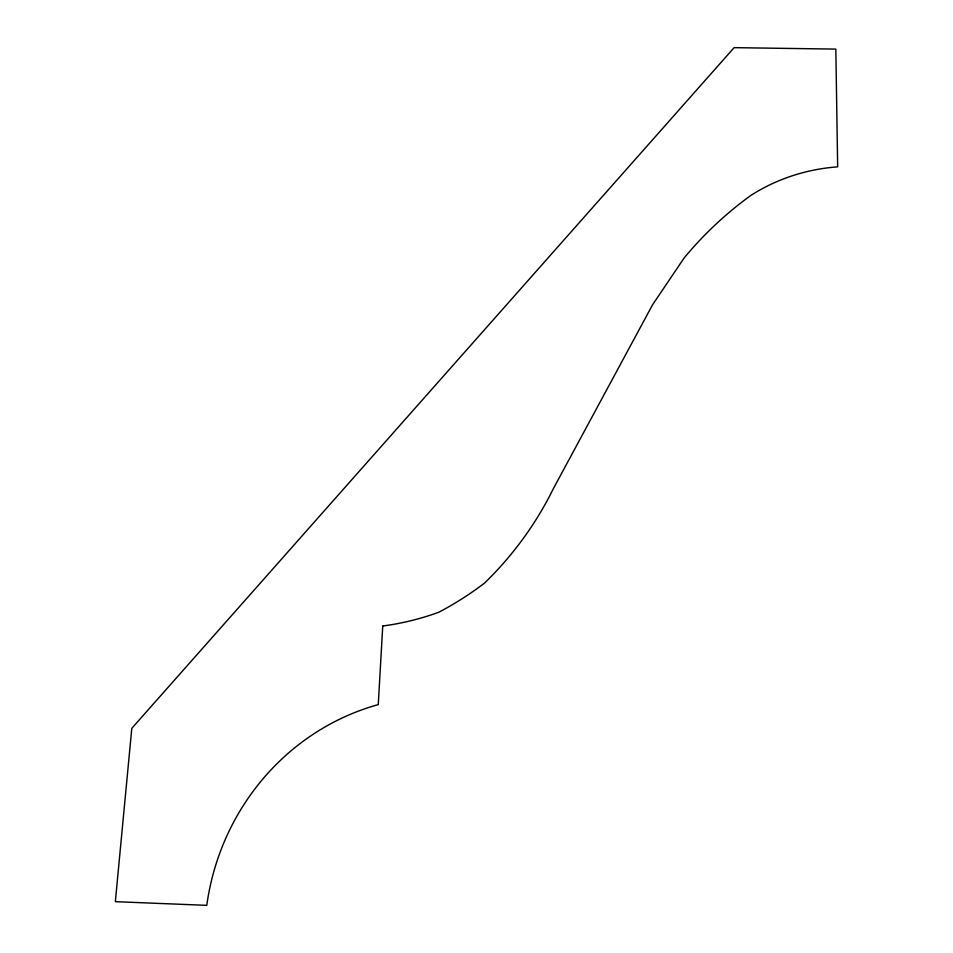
<?xml version="1.0" encoding="UTF-8"?>
<svg xmlns="http://www.w3.org/2000/svg" width="953" height="953" viewBox="0 0 953 953"><rect width="100%" height="100%" fill="white"/><g stroke="black" fill="none" stroke-linecap="round" stroke-linejoin="round"><path stroke-width="1.43" d="M382.749 626.002L378.258 704.624A240.918 230.924 -83.6 0 0 206.777 905.35L115.337 901.669L131.8 728.33L734.12 47.65L835.829 49.103L837.663 166.858A186.085 172.35 16.5 0 0 750.559 195.639A416.89 384.393 29.2 0 0 684.028 258.108L652.602 304.722L553.145 489.056A336.206 313.597 -24.5 0 1 484.553 583.081A308.843 289.176 -21.8 0 1 438.856 612.219A250.484 236.892 -19.6 0 1 382.749 626.002"/></g></svg>
